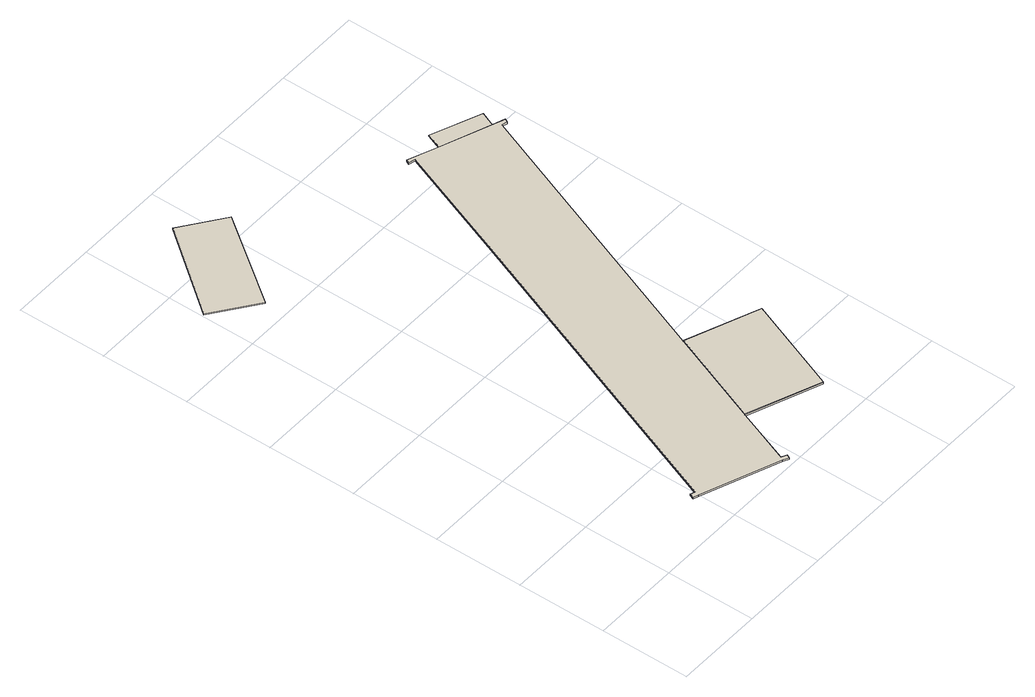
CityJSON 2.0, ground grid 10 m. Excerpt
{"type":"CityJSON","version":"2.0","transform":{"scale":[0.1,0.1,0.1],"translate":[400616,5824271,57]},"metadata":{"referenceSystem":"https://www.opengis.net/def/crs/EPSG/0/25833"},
"CityObjects":{
"building1":{"type":"Building","attributes":{"Gemeindeschluessel":"11000010","BezugspunktDach":"2200","function":"31001_2611","measuredHeight":0.012,"storeysAboveGround":1},"address":[{"country":"Germany","locality":"Berlin","thoroughfareNumber":"10 (31)","thoroughfareName":"Hohenschönhauser Straße"}],"geometry":[{"type":"Solid","lod":"1","boundaries":[[[[0,1,2,3]],[[4,5,6,7]],[[4,7,3,2]],[[5,4,2,1]],[[6,5,1,0]],[[7,6,0,3]]]]}]},
"building2":{"type":"Building","attributes":{"Gemeindeschluessel":"11000010","function":"31001_2611"},"address":[{"country":"Germany","locality":"Berlin","thoroughfareNumber":"10","thoroughfareName":"Hohenschönhauser Straße"}],"children":["building2-1","building2-2"]},
"building2-1":{"type":"BuildingPart","attributes":{"BezugspunktDach":"2200","measuredHeight":0.24,"storeysAboveGround":3},"parents":["building2"],"geometry":[{"type":"Solid","lod":"1","boundaries":[[[[8,9,10,11,12,13,14,15,16,17,18,19,20,21,22,23,24,25,26,27,28]],[[29,30,31,32,33,34,35,36,37,38,39,40,41,42,43,44,45,46,47,48,49]],[[29,49,28,27]],[[30,29,27,26]],[[31,30,26,25]],[[32,31,25,24]],[[33,32,24,23]],[[34,33,23,22]],[[35,34,22,21]],[[36,35,21,20]],[[37,36,20,19]],[[38,37,19,18]],[[39,38,18,17]],[[40,39,17,16]],[[41,40,16,15]],[[42,41,15,14]],[[43,42,14,13]],[[44,43,13,12]],[[45,44,12,11]],[[46,45,11,10]],[[47,46,10,9]],[[48,47,9,8]],[[49,48,8,28]]]]}]},
"building2-2":{"type":"BuildingPart","attributes":{"BezugspunktDach":"2200","measuredHeight":0.138,"storeysAboveGround":3},"parents":["building2"],"geometry":[{"type":"Solid","lod":"1","boundaries":[[[[50,51,52,53]],[[54,55,56,57]],[[54,57,53,52]],[[55,54,52,51]],[[56,55,51,50]],[[57,56,50,53]]]]}]},
"building3":{"type":"Building","attributes":{"Gemeindeschluessel":"11000010","BezugspunktDach":"2200","function":"51009_1610","measuredHeight":0.094,"storeysAboveGround":0},"address":[{"country":"Germany","locality":"Berlin"}],"geometry":[{"type":"Solid","lod":"1","boundaries":[[[[58,59,60,61]],[[62,63,36,35]],[[62,35,61,60]],[[63,62,60,59]],[[36,63,59,58]],[[35,36,58,61]]]]}]}
},
"vertices":[
[50,524,6],[121,621,6],[75,655,6],[2,560,6],[75,655,5],[121,621,5],[50,524,5],[2,560,5],
[99,42,6],[185,9,6],[191,6,6],[193,10,6],[187,13,6],[211,75,6],[291,44,6],[333,151,6],[253,182,6],[377,498,6],[383,496,6],[385,500,6],[372,505,6],[317,526,6],[284,539,6],[282,535,6],[290,533,6],[241,407,6],[100,47,6],[95,49,6],[93,44,6],[95,49,4],[100,47,4],[241,407,4],[290,533,4],[282,535,4],[284,539,4],[317,526,4],[372,505,4],[385,500,4],[383,496,4],[377,498,4],[253,182,4],[333,151,4],[291,44,4],[211,75,4],[187,13,4],[193,10,4],[191,6,4],[185,9,4],[99,42,4],[93,44,4],
[291,44,7],[333,151,7],[253,182,7],[211,75,7],[253,182,5],[333,151,5],[291,44,5],[211,75,5],
[372,505,5],[379,522,5],[324,544,5],[317,526,5],[324,544,4],[379,522,4]
]}
